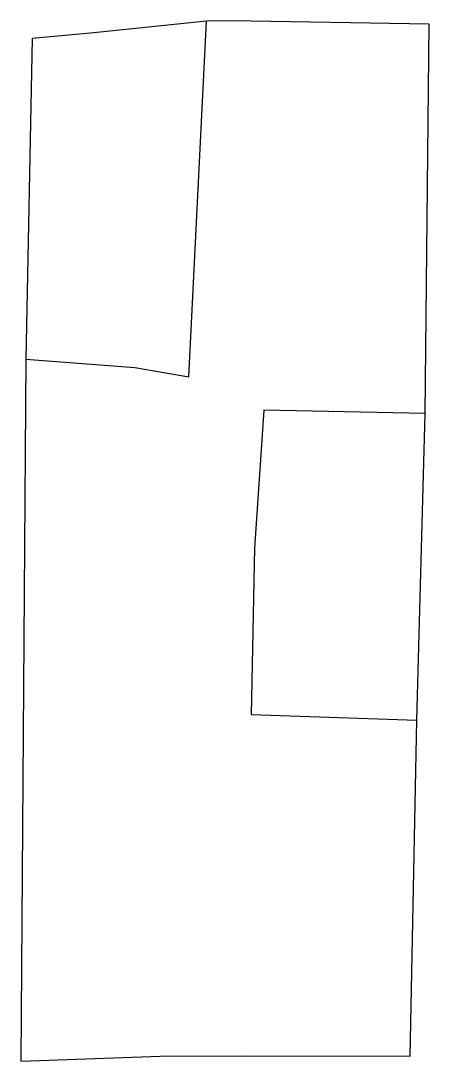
# Model space of a CAD drawing. Header units: millimetres. Extents: x 612939.5 to 612957.2, y 1317749.2 to 1317794.3.
import ezdxf

# ---------------------------------------------------------------- set-up
doc = ezdxf.new("R2010")
doc.units = ezdxf.units.MM

msp = doc.modelspace()

# ---------------------------------------------------------------- linework, layer by layer
at = {"color": 7, "ltscale": 0.5, "flags": 128}
for points in [[(612957.235, 1317794.197), (612948.655, 1317794.347), (612947.572, 1317794.328), (612942.539, 1317793.807), (612940.015, 1317793.583), (612939.732, 1317779.653), (612939.518, 1317749.175), (612945.566, 1317749.397), (612949.116, 1317749.411), (612956.41, 1317749.399), (612956.702, 1317763.976), (612957.055, 1317777.297), (612957.235, 1317794.197)], [(612947.572, 1317794.328), (612942.539, 1317793.807), (612940.015, 1317793.583), (612939.732, 1317779.653), (612944.459, 1317779.301), (612946.808, 1317778.886), (612947.572, 1317794.328)], [(612950.055, 1317777.439), (612949.652, 1317771.453), (612949.517, 1317764.221), (612956.702, 1317763.976), (612957.055, 1317777.297), (612950.055, 1317777.439)]]:
    msp.add_lwpolyline(points, dxfattribs=at)

doc.saveas('drawing.dxf')
